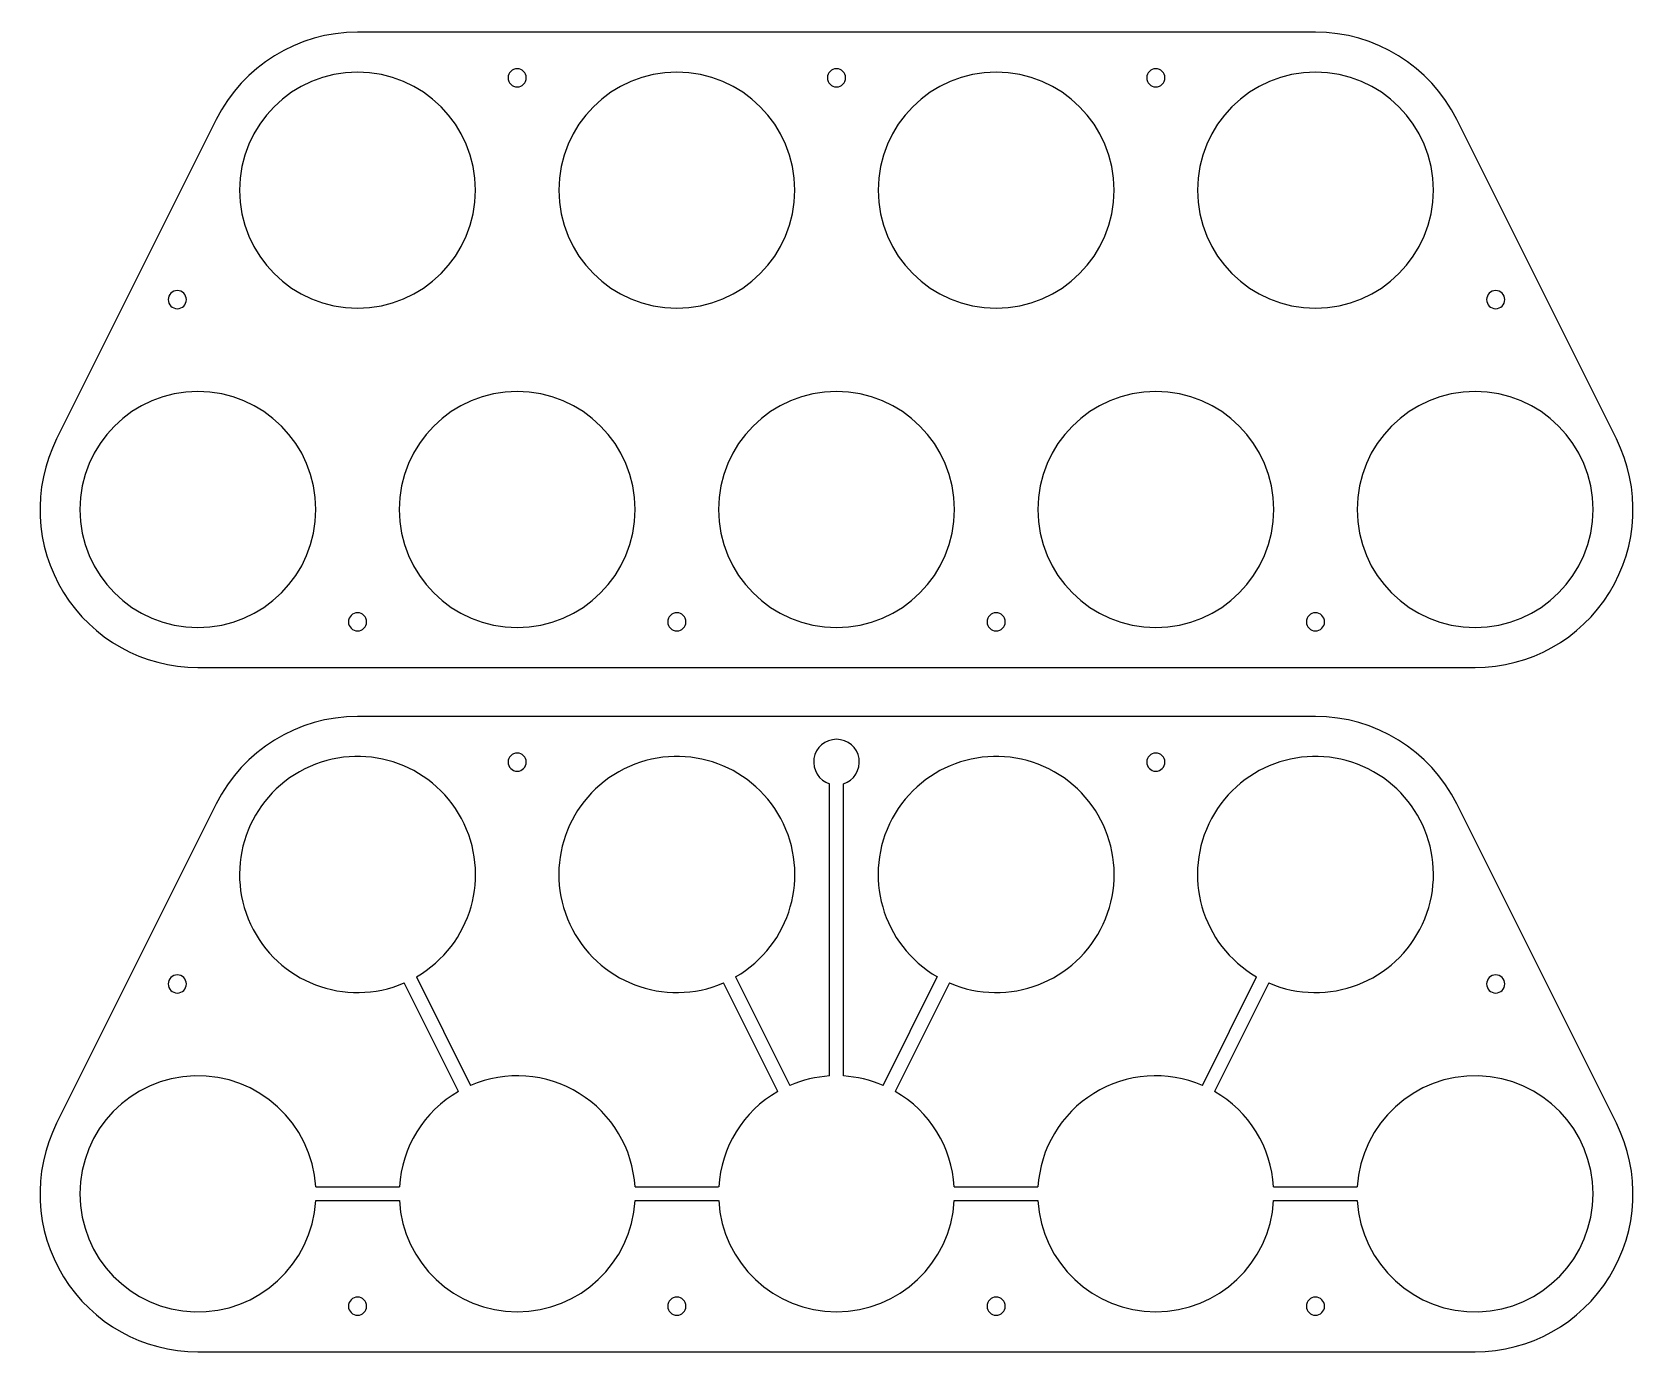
# Model space of a CAD drawing. Extents: x -383 to 322, y -141 to 437.
import ezdxf

# ---------------------------------------------------------------- set-up
doc = ezdxf.new("R2010")
doc.units = 0
doc.layers.add('Layer_1', color=7, linetype='CONTINUOUS')

msp = doc.modelspace()

# ---------------------------------------------------------------- linework, layer by layer
at = {"layer": 'Layer_1', "color": 7}
for points in [[(179.745852, 437.39863), (-240.243214, 437.39863)], [(-302.176891, 399.12929), (-372.196235, 259.132935)], [(311.698873, 259.132935), (241.679528, 399.12929)], [(-310.241392, 158.908753), (249.74403, 158.908753)], [(179.745852, 137.403416), (-240.243214, 137.403416)], [(-33.254348, -20.161276), (-33.254348, 107.875911)], [(-27.243014, 107.875911), (-27.243014, -20.161276)], [(-302.176891, 99.134076), (-372.196235, -40.862279)], [(311.698873, -40.862279), (241.679528, 99.134076)], [(-214.46221, 23.293898), (-190.670873, -24.288776)], [(-74.465855, 23.293898), (-50.674518, -24.288776)], [(-9.822844, -24.288776), (13.968493, 23.293898)], [(130.173511, -24.288776), (153.964848, 23.293898)], [(-196.02604, -26.955777), (-219.817378, 20.605731)], [(-56.029685, -26.955777), (-79.821022, 20.605731)], [(19.32366, 20.605731), (-4.467677, -26.955777)], [(159.320016, 20.605731), (135.528678, -26.955777)], [(-258.594717, -68.82345), (-221.912878, -68.82345)], [(-118.577195, -68.82345), (-81.916522, -68.82345)], [(21.41916, -68.82345), (58.079833, -68.82345)], [(161.415516, -68.82345), (198.097355, -68.82345)], [(-221.912878, -74.834784), (-258.594717, -74.834784)], [(-81.916522, -74.834784), (-118.577195, -74.834784)], [(58.079833, -74.834784), (21.41916, -74.834784)], [(198.097355, -74.834784), (161.415516, -74.834784)], [(-310.241392, -141.086461), (249.74403, -141.086461)]]:
    msp.add_lwpolyline(points, dxfattribs=at)
for points in [[(-240.232631, 437.419796), (-266.461416, 437.419796), (-290.439041, 422.600778), (-302.16887, 399.140996)], [(241.692673, 399.140996), (229.962866, 422.600778), (205.985242, 437.419796), (179.756435, 437.419796)], [(-240.232631, 419.91496), (-268.808926, 419.91496), (-291.974556, 396.749331), (-291.974556, 368.173036)], [(-188.490706, 368.173036), (-188.490706, 396.749331), (-211.656335, 419.91496), (-240.232631, 419.91496)], [(-170.234453, 421.396627), (-172.438009, 421.396627), (-174.22437, 419.610266), (-174.22437, 417.40671)], [(-174.22437, 417.40671), (-174.22437, 415.203154), (-172.438009, 413.416793), (-170.234453, 413.416793)], [(-166.244536, 417.40671), (-166.244536, 419.610266), (-168.030897, 421.396627), (-170.234453, 421.396627)], [(-170.234453, 413.416793), (-168.030897, 413.416793), (-166.244536, 415.203154), (-166.244536, 417.40671)], [(-100.236275, 419.91496), (-128.812571, 419.91496), (-151.9782, 396.749331), (-151.9782, 368.173036)], [(-48.494351, 368.173036), (-48.494351, 396.749331), (-71.65998, 419.91496), (-100.236275, 419.91496)], [(-30.238098, 421.396627), (-32.441654, 421.396627), (-34.228015, 419.610266), (-34.228015, 417.40671)], [(-34.228015, 417.40671), (-34.228015, 415.203154), (-32.441654, 413.416793), (-30.238098, 413.416793)], [(-26.24818, 417.40671), (-26.24818, 419.610266), (-28.034541, 421.396627), (-30.238098, 421.396627)], [(-30.238098, 413.416793), (-28.034541, 413.416793), (-26.24818, 415.203154), (-26.24818, 417.40671)], [(39.76008, 419.91496), (11.183784, 419.91496), (-11.981845, 396.749331), (-11.981845, 368.173036)], [(91.502005, 368.173036), (91.502005, 396.749331), (68.336376, 419.91496), (39.76008, 419.91496)], [(109.758258, 421.396627), (107.554702, 421.396627), (105.76834, 419.610266), (105.76834, 417.40671)], [(105.76834, 417.40671), (105.76834, 415.203154), (107.554702, 413.416793), (109.758258, 413.416793)], [(113.748175, 417.40671), (113.748175, 419.610266), (111.961814, 421.396627), (109.758258, 421.396627)], [(109.758258, 413.416793), (111.961814, 413.416793), (113.748175, 415.203154), (113.748175, 417.40671)], [(179.756435, 419.91496), (151.18014, 419.91496), (128.014511, 396.749331), (128.014511, 368.173036)], [(231.49836, 368.173036), (231.49836, 396.749331), (208.332689, 419.91496), (179.756435, 419.91496)], [(-291.974556, 368.173036), (-291.974556, 339.59674), (-268.808926, 316.431111), (-240.232631, 316.431111)], [(-240.232631, 316.431111), (-211.656335, 316.431111), (-188.490706, 339.59674), (-188.490706, 368.173036)], [(-151.9782, 368.173036), (-151.9782, 339.59674), (-128.812571, 316.431111), (-100.236275, 316.431111)], [(-100.236275, 316.431111), (-71.65998, 316.431111), (-48.494351, 339.59674), (-48.494351, 368.173036)], [(-11.981845, 368.173036), (-11.981845, 339.59674), (11.183784, 316.431111), (39.76008, 316.431111)], [(39.76008, 316.431111), (68.336376, 316.431111), (91.502005, 339.59674), (91.502005, 368.173036)], [(128.014511, 368.173036), (128.014511, 339.59674), (151.18014, 316.431111), (179.756435, 316.431111)], [(179.756435, 316.431111), (208.332689, 316.431111), (231.49836, 339.59674), (231.49836, 368.173036)], [(-319.290143, 324.178112), (-321.49371, 324.178112), (-323.28006, 322.391751), (-323.28006, 320.188195)], [(-323.28006, 320.188195), (-323.28006, 317.984638), (-321.49371, 316.198277), (-319.290143, 316.198277)], [(-315.300226, 320.188195), (-315.300226, 322.391751), (-317.086576, 324.178112), (-319.290143, 324.178112)], [(-319.290143, 316.198277), (-317.086576, 316.198277), (-315.300226, 317.984638), (-315.300226, 320.188195)], [(258.813948, 324.178112), (256.610392, 324.178112), (254.824031, 322.391751), (254.824031, 320.188195)], [(254.824031, 320.188195), (254.824031, 317.984638), (256.610392, 316.198277), (258.813948, 316.198277)], [(262.803865, 320.188195), (262.803865, 322.391751), (261.017504, 324.178112), (258.813948, 324.178112)], [(258.813948, 316.198277), (261.017504, 316.198277), (262.803865, 317.984638), (262.803865, 320.188195)], [(-310.230808, 279.918605), (-338.807085, 279.918605), (-361.972733, 256.752976), (-361.972733, 228.17668)], [(-258.488884, 228.17668), (-258.488884, 256.752976), (-281.654521, 279.918605), (-310.230808, 279.918605)], [(-170.234453, 279.918605), (-198.810749, 279.918605), (-221.976378, 256.752976), (-221.976378, 228.17668)], [(-118.492528, 228.17668), (-118.492528, 256.752976), (-141.658157, 279.918605), (-170.234453, 279.918605)], [(-30.238098, 279.918605), (-58.814393, 279.918605), (-81.980022, 256.752976), (-81.980022, 228.17668)], [(21.503827, 228.17668), (21.503827, 256.752976), (-1.661802, 279.918605), (-30.238098, 279.918605)], [(109.758258, 279.918605), (81.181962, 279.918605), (58.016333, 256.752976), (58.016333, 228.17668)], [(161.500183, 228.17668), (161.500183, 256.752976), (138.334553, 279.918605), (109.758258, 279.918605)], [(249.754613, 279.918605), (221.17836, 279.918605), (198.012688, 256.752976), (198.012688, 228.17668)], [(301.496538, 228.17668), (301.496538, 256.752976), (278.330866, 279.918605), (249.754613, 279.918605)], [(-372.167059, 259.14464), (-382.899852, 237.678949), (-381.752811, 212.18651), (-369.135583, 191.771447)], [(308.659381, 191.771447), (321.276622, 212.18651), (322.423686, 237.678949), (311.690851, 259.14464)], [(-361.972733, 228.17668), (-361.972733, 199.600384), (-338.807085, 176.434755), (-310.230808, 176.434755)], [(-310.230808, 176.434755), (-281.654521, 176.434755), (-258.488884, 199.600384), (-258.488884, 228.17668)], [(-221.976378, 228.17668), (-221.976378, 199.600384), (-198.810749, 176.434755), (-170.234453, 176.434755)], [(-170.234453, 176.434755), (-141.658157, 176.434755), (-118.492528, 199.600384), (-118.492528, 228.17668)], [(-81.980022, 228.17668), (-81.980022, 199.600384), (-58.814393, 176.434755), (-30.238098, 176.434755)], [(-30.238098, 176.434755), (-1.661802, 176.434755), (21.503827, 199.600384), (21.503827, 228.17668)], [(58.016333, 228.17668), (58.016333, 199.600384), (81.181962, 176.434755), (109.758258, 176.434755)], [(109.758258, 176.434755), (138.334553, 176.434755), (161.500183, 199.600384), (161.500183, 228.17668)], [(198.012688, 228.17668), (198.012688, 199.600384), (221.17836, 176.434755), (249.754613, 176.434755)], [(249.754613, 176.434755), (278.330866, 176.434755), (301.496538, 199.600384), (301.496538, 228.17668)], [(-369.135583, 191.771447), (-356.518358, 171.356384), (-334.230163, 158.929919), (-310.230808, 158.929919)], [(249.754613, 158.929919), (273.753976, 158.929919), (296.042162, 171.356384), (308.659381, 191.771447)], [(-240.232631, 182.911756), (-242.436187, 182.911756), (-244.222548, 181.125395), (-244.222548, 178.921839)], [(-244.222548, 178.921839), (-244.222548, 176.718283), (-242.436187, 174.931922), (-240.232631, 174.931922)], [(-236.242713, 178.921839), (-236.242713, 181.125395), (-238.029075, 182.911756), (-240.232631, 182.911756)], [(-240.232631, 174.931922), (-238.029075, 174.931922), (-236.242713, 176.718283), (-236.242713, 178.921839)], [(-100.236275, 182.911756), (-102.439832, 182.911756), (-104.226193, 181.125395), (-104.226193, 178.921839)], [(-104.226193, 178.921839), (-104.226193, 176.718283), (-102.439832, 174.931922), (-100.236275, 174.931922)], [(-96.246358, 178.921839), (-96.246358, 181.125395), (-98.032719, 182.911756), (-100.236275, 182.911756)], [(-100.236275, 174.931922), (-98.032719, 174.931922), (-96.246358, 176.718283), (-96.246358, 178.921839)], [(39.76008, 182.911756), (37.556524, 182.911756), (35.770163, 181.125395), (35.770163, 178.921839)], [(35.770163, 178.921839), (35.770163, 176.718283), (37.556524, 174.931922), (39.76008, 174.931922)], [(43.749997, 178.921839), (43.749997, 181.125395), (41.963636, 182.911756), (39.76008, 182.911756)], [(39.76008, 174.931922), (41.963636, 174.931922), (43.749997, 176.718283), (43.749997, 178.921839)], [(179.756435, 182.911756), (177.552879, 182.911756), (175.766518, 181.125395), (175.766518, 178.921839)], [(175.766518, 178.921839), (175.766518, 176.718283), (177.552879, 174.931922), (179.756435, 174.931922)], [(183.746353, 178.921839), (183.746353, 181.125395), (181.959992, 182.911756), (179.756435, 182.911756)], [(179.756435, 174.931922), (181.959992, 174.931922), (183.746353, 176.718283), (183.746353, 178.921839)], [(-240.232631, 137.424583), (-266.461416, 137.424583), (-290.439041, 122.605564), (-302.16887, 99.145803)], [(241.692673, 99.145803), (229.962866, 122.605564), (205.985242, 137.424583), (179.756435, 137.424583)], [(-194.643627, 92.64976), (-207.882761, 117.313072), (-238.335452, 126.975674), (-263.372299, 114.457285)], [(-54.647272, 92.64976), (-67.886406, 117.313072), (-98.339096, 126.975674), (-123.375943, 114.457285)], [(-30.238138, 127.433892), (-35.175616, 127.433872), (-39.374234, 123.830653), (-40.123501, 118.950358)], [(-20.352707, 118.950438), (-21.102013, 123.830727), (-25.300661, 127.433912), (-30.238138, 127.433892)], [(62.899637, 114.457325), (37.862767, 126.975655), (7.410109, 117.312986), (-5.828966, 92.649649)], [(202.895993, 114.457325), (177.859123, 126.975655), (147.406464, 117.312986), (134.167389, 92.649649)], [(-170.234453, 121.42258), (-172.438009, 121.42258), (-174.22437, 119.636219), (-174.22437, 117.432663)], [(-166.244536, 117.432663), (-166.244536, 119.636219), (-168.030897, 121.42258), (-170.234453, 121.42258)], [(109.758258, 121.42258), (107.554702, 121.42258), (105.76834, 119.636219), (105.76834, 117.432663)], [(113.748175, 117.432663), (113.748175, 119.636219), (111.961814, 121.42258), (109.758258, 121.42258)], [(-263.372299, 114.457285), (-288.409147, 101.938895), (-298.950744, 71.779206), (-287.16363, 46.389885)], [(-174.22437, 117.432663), (-174.22437, 115.229107), (-172.438009, 113.442745), (-170.234453, 113.442745)], [(-170.234453, 113.442745), (-168.030897, 113.442745), (-166.244536, 115.229107), (-166.244536, 117.432663)], [(-123.375943, 114.457285), (-148.412791, 101.938895), (-158.954389, 71.779206), (-147.167275, 46.389885)], [(-40.123501, 118.950358), (-40.872767, 114.070063), (-37.94844, 109.373266), (-33.238373, 107.892069)], [(-27.237745, 107.892093), (-22.527689, 109.373328), (-19.603401, 114.070149), (-20.352707, 118.950438)], [(86.691118, 46.389997), (98.478171, 71.779338), (87.936506, 101.938996), (62.899637, 114.457325)], [(105.76834, 117.432663), (105.76834, 115.229107), (107.554702, 113.442745), (109.758258, 113.442745)], [(109.758258, 113.442745), (111.961814, 113.442745), (113.748175, 115.229107), (113.748175, 117.432663)], [(226.687473, 46.389997), (238.474526, 71.779338), (227.932861, 101.938996), (202.895993, 114.457325)], [(-214.449004, 23.317619), (-190.179971, 37.26637), (-181.404491, 67.986446), (-194.643627, 92.64976)], [(-74.452649, 23.317619), (-50.183615, 37.26637), (-41.408135, 67.986446), (-54.647272, 92.64976)], [(-5.828966, 92.649649), (-19.068046, 67.986316), (-10.292499, 37.266264), (13.976561, 23.317573)], [(134.167389, 92.649649), (120.928309, 67.986316), (129.703856, 37.266264), (153.972917, 23.317573)], [(-287.16363, 46.389885), (-275.376522, 21.000561), (-245.535195, 9.588832), (-219.81475, 20.634754)], [(-147.167275, 46.389885), (-135.380166, 21.000561), (-105.53884, 9.588832), (-79.818394, 20.634754)], [(19.342312, 20.63472), (45.062775, 9.588862), (74.904066, 21.000653), (86.691118, 46.389997)], [(159.338667, 20.63472), (185.05913, 9.588862), (214.900421, 21.000653), (226.687473, 46.389997)], [(-319.290143, 24.182898), (-321.49371, 24.182898), (-323.28006, 22.396547), (-323.28006, 20.192981)], [(-315.300226, 20.192981), (-315.300226, 22.396547), (-317.086576, 24.182898), (-319.290143, 24.182898)], [(258.813948, 24.182898), (256.610392, 24.182898), (254.824031, 22.396547), (254.824031, 20.192981)], [(262.803865, 20.192981), (262.803865, 22.396547), (261.017504, 24.182898), (258.813948, 24.182898)], [(-323.28006, 20.192981), (-323.28006, 17.989414), (-321.49371, 16.203063), (-319.290143, 16.203063)], [(-319.290143, 16.203063), (-317.086576, 16.203063), (-315.300226, 17.989414), (-315.300226, 20.192981)], [(254.824031, 20.192981), (254.824031, 17.989414), (256.610392, 16.203063), (258.813948, 16.203063)], [(258.813948, 16.203063), (261.017504, 16.203063), (262.803865, 17.989414), (262.803865, 20.192981)], [(-311.731274, -20.098284), (-339.711544, -20.910023), (-361.972853, -43.826553), (-361.972818, -71.818597)], [(-258.575817, -68.818928), (-260.198583, -40.873964), (-283.751003, -19.286544), (-311.731274, -20.098284)], [(-143.032075, -27.804176), (-157.381304, -18.93586), (-175.152702, -17.618983), (-190.652334, -24.275466)], [(-33.237682, -20.163565), (-39.238548, -20.512033), (-45.132801, -21.903478), (-50.655979, -24.275466)], [(-9.820304, -24.2754), (-15.34349, -21.903421), (-21.237749, -20.511991), (-27.238618, -20.163535)], [(130.176051, -24.2754), (114.676398, -17.618949), (96.904995, -18.935862), (82.555777, -27.80421)], [(251.254952, -20.098282), (223.274679, -19.286606), (199.722311, -40.874085), (198.099615, -68.819054)], [(301.496623, -71.81847), (301.496588, -43.826425), (279.235223, -20.909951), (251.254952, -20.098282)], [(-196.018111, -26.958318), (-211.150043, -35.655483), (-220.877688, -51.395154), (-221.889451, -68.819054)], [(-118.579484, -68.818949), (-119.55739, -51.978788), (-128.682845, -36.67249), (-143.032075, -27.804176)], [(-56.021755, -26.958318), (-71.153687, -35.655483), (-80.881333, -51.395154), (-81.893096, -68.819054)], [(21.416856, -68.818919), (20.405045, -51.395033), (10.677364, -35.6554), (-4.454579, -26.958285)], [(82.555777, -27.80421), (68.206557, -36.672557), (59.081127, -51.978882), (58.103259, -68.819054)], [(161.413212, -68.818919), (160.401401, -51.395033), (150.673719, -35.6554), (135.541776, -26.958285)], [(-372.167059, -40.850559), (-382.899852, -62.316248), (-381.752811, -87.808713), (-369.135583, -108.223765)], [(308.659381, -108.223765), (321.276622, -87.808713), (322.423686, -62.316248), (311.690851, -40.850559)], [(-361.972818, -71.818597), (-361.972783, -99.810642), (-339.711419, -122.727116), (-311.731147, -123.538785)], [(-311.731147, -123.538785), (-283.750875, -124.350461), (-260.198506, -102.762983), (-258.57581, -74.818013)], [(-221.889445, -74.81814), (-220.300351, -102.18323), (-197.64558, -123.560578), (-170.23439, -123.560543)], [(-170.23439, -123.560543), (-142.8232, -123.560509), (-120.168479, -102.183107), (-118.579455, -74.818013)], [(-81.893089, -74.81814), (-80.303996, -102.18323), (-57.649225, -123.560578), (-30.238034, -123.560543)], [(-30.238034, -123.560543), (-2.826845, -123.560509), (19.827877, -102.183107), (21.416901, -74.818013)], [(58.103266, -74.81814), (59.69236, -102.18323), (82.347131, -123.560578), (109.758321, -123.560543)], [(109.758321, -123.560543), (137.169511, -123.560509), (159.824232, -102.183107), (161.413256, -74.818013)], [(198.099622, -74.81814), (199.722388, -102.763104), (223.274807, -124.350524), (251.255079, -123.538783)], [(251.255079, -123.538783), (279.235349, -122.727045), (301.496657, -99.810514), (301.496623, -71.81847)], [(-369.135583, -108.223765), (-356.518358, -128.638823), (-334.230163, -141.065295), (-310.230808, -141.065295)], [(249.754613, -141.065295), (273.753976, -141.065295), (296.042162, -128.638823), (308.659381, -108.223765)], [(-240.232631, -117.083458), (-242.436187, -117.083458), (-244.222548, -118.869804), (-244.222548, -121.073375)], [(-236.242713, -121.073375), (-236.242713, -118.869804), (-238.029075, -117.083458), (-240.232631, -117.083458)], [(-100.236275, -117.083458), (-102.439832, -117.083458), (-104.226193, -118.869804), (-104.226193, -121.073375)], [(-96.246358, -121.073375), (-96.246358, -118.869804), (-98.032719, -117.083458), (-100.236275, -117.083458)], [(39.76008, -117.083458), (37.556524, -117.083458), (35.770163, -118.869804), (35.770163, -121.073375)], [(43.749997, -121.073375), (43.749997, -118.869804), (41.963636, -117.083458), (39.76008, -117.083458)], [(179.756435, -117.083458), (177.552879, -117.083458), (175.766518, -118.869804), (175.766518, -121.073375)], [(183.746353, -121.073375), (183.746353, -118.869804), (181.959992, -117.083458), (179.756435, -117.083458)], [(-244.222548, -121.073375), (-244.222548, -123.276946), (-242.436187, -125.063292), (-240.232631, -125.063292)], [(-240.232631, -125.063292), (-238.029075, -125.063292), (-236.242713, -123.276946), (-236.242713, -121.073375)], [(-104.226193, -121.073375), (-104.226193, -123.276946), (-102.439832, -125.063292), (-100.236275, -125.063292)], [(-100.236275, -125.063292), (-98.032719, -125.063292), (-96.246358, -123.276946), (-96.246358, -121.073375)], [(35.770163, -121.073375), (35.770163, -123.276946), (37.556524, -125.063292), (39.76008, -125.063292)], [(39.76008, -125.063292), (41.963636, -125.063292), (43.749997, -123.276946), (43.749997, -121.073375)], [(175.766518, -121.073375), (175.766518, -123.276946), (177.552879, -125.063292), (179.756435, -125.063292)], [(179.756435, -125.063292), (181.959992, -125.063292), (183.746353, -123.276946), (183.746353, -121.073375)]]:
    msp.add_open_spline(points, degree=3, dxfattribs=at)

doc.saveas('drawing.dxf')
